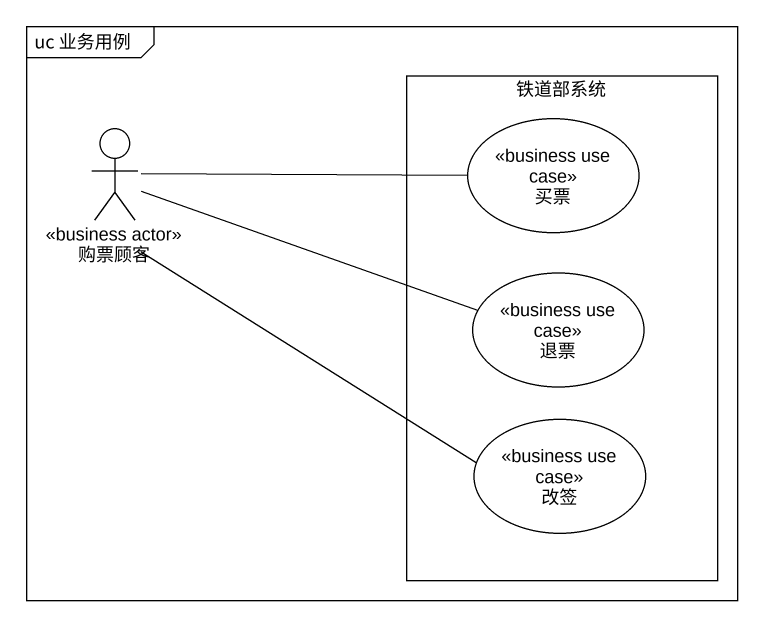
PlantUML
@startuml
mainframe uc 业务用例
rectangle 铁道部系统 {
  usecase 买票 <<business use case>>
  usecase 退票 <<business use case>>
  usecase 改签 <<business use case>>
}
actor 购票顾客 <<business actor>>
购票顾客 -right- 买票
购票顾客 -right- 退票
购票顾客 -- 改签
@enduml
